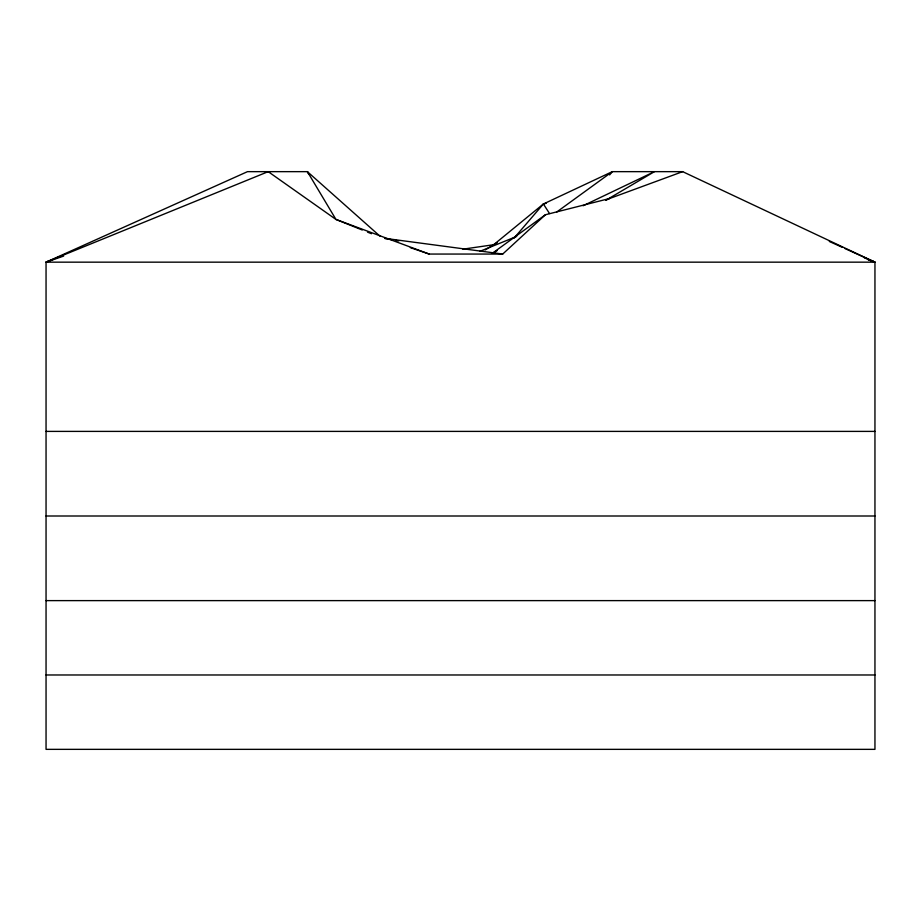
<?xml version="1.0" encoding="UTF-8"?>
<svg xmlns="http://www.w3.org/2000/svg" width="921" height="921" viewBox="0 0 921 921"><rect width="100%" height="100%" fill="white"/><g stroke="black" fill="none" stroke-linecap="round" stroke-linejoin="round"><path stroke-width="1.38" d="M609.61 174.921L612.304 171.651L682.657 171.651L874.95 262.163L874.95 749.349L46.05 749.349L46.05 262.163L247.496 171.651L307.395 171.651L379.866 236.075M513.93 238.274L543.39 203.99L612.304 171.651L556.687 212.037M410.305 247.622L429.186 254.058L502.716 254.058L545.405 214.754L609.69 198.487L682.657 171.651M546.176 203.299L543.39 203.99L493.656 244.721L485.148 249.994M492.436 253.217L545.405 214.754M605.788 200.318L654.451 171.651L583.097 205.751M493.702 252.63L497.328 250.5M497.352 242.58L493.656 244.721L462.826 249.188M605.696 200.122L609.69 198.487M479.772 251.387L516.693 236.421M52.796 259.722L46.05 262.163L874.95 262.163L844.983 248.555M63.653 256.073L46.05 262.163L268.207 171.651L335.946 219.428L362.264 230.02M46.05 431.396L874.95 431.396M46.05 516.002L874.95 516.002M46.05 600.619L874.95 600.619M46.05 674.978L874.95 674.978M384.84 238.343L502.716 254.058M384.805 238.458L393.221 239.944M396.018 240.439L398.828 240.934M868.181 259.826L874.95 262.163L864.324 257.799M429.186 254.058L335.946 219.428L307.395 171.651L308.754 174.184M367.525 232.138L371.474 233.727M829.337 241.463L842.37 247.369M543.39 203.99L549.538 213.557"/></g></svg>
